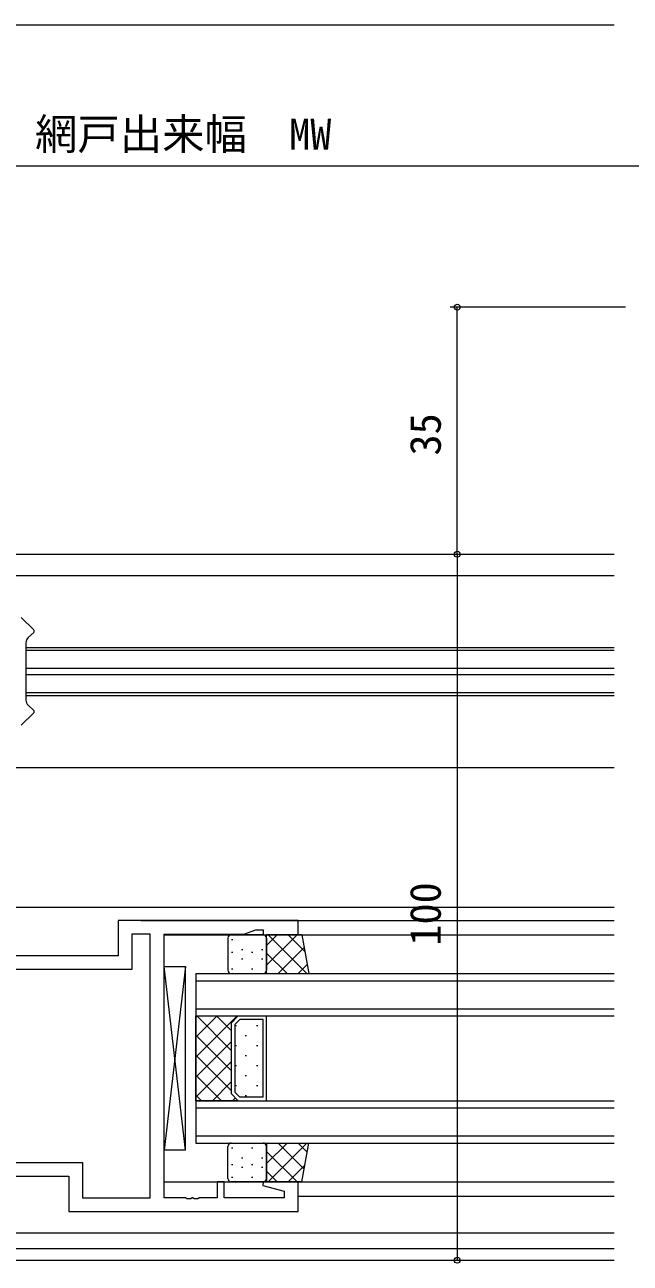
# Model space of a CAD drawing. Units: millimetres, scale not verified. Extents: x -567 to 567, y -403 to 403.
# Drawn here: x 62.8 to 148.6, y -148.9 to 26.5 of the extents above; entities that cross this region are included whole.
import ezdxf
from ezdxf.enums import TextEntityAlignment as Align

# ---------------------------------------------------------------- set-up
doc = ezdxf.new("R2010")
doc.units = ezdxf.units.MM
doc.header["$LTSCALE"] = 2
for name, color, linetype, lineweight in [('0-1_USER1', 2, 'Continuous', 9), ('0-2_YKK_ZWAK', 4, 'Continuous', 9), ('0-6_YKK_D', 7, 'Continuous', 9), ('0-7_YSS_K', 6, 'Continuous', 9)]:
    doc.layers.add(name, color=color, linetype=linetype, lineweight=lineweight)
doc.styles.add('ＭＳ ゴシック', font='')
doc.styles.get('ＭＳ ゴシック').set_extended_font_data('MS Gothic')

msp = doc.modelspace()

# ---------------------------------------------------------------- linework, layer by layer
at = {"layer": '0-1_USER1'}
for p, q in [((-40.403, 26.498), (146.347, 26.498)), ((26.297, -48.497), (146.347, -48.498)), ((30.597, -51.497), (146.347, -51.497)), ((62.997, -61.697), (146.347, -61.697)), ((62.997, -62.098), (146.347, -62.098)), ((62.997, -64.648), (146.347, -64.648)), ((62.997, -65.548), (146.347, -65.548)), ((62.997, -68.098), (146.347, -68.098)), ((62.997, -68.497), (146.347, -68.497)), ((30.597, -78.697), (146.347, -78.697)), ((30.597, -98.497), (146.347, -98.497)), ((79.297, -100.4), (146.347, -100.4)), ((82.704, -102.4), (146.347, -102.4)), ((87.097, -107.9), (87.097, -113.9)), ((87.097, -107.9), (146.347, -107.9)), ((87.097, -108.9), (146.347, -108.9)), ((87.097, -112.9), (146.347, -112.9)), ((87.097, -113.9), (87.097, -125.9)), ((87.097, -113.9), (146.347, -113.9)), ((87.097, -114.094), (87.291, -113.9)), ((87.097, -116.922), (90.119, -113.9)), ((87.097, -119.75), (92.947, -113.9)), ((92.097, -118.799), (87.198, -113.9)), ((92.097, -115.97), (90.027, -113.9)), ((92.976, -114.021), (92.855, -113.9)), ((97.097, -125.9), (97.097, -113.9)), ((92.632, -115.263), (92.832, -115.263)), ((95.662, -115.263), (95.862, -115.263)), ((92.097, -121.627), (87.097, -116.627)), ((94.047, -116.678), (94.247, -116.678)), ((87.097, -122.579), (92.097, -117.579)), ((92.632, -118.093), (92.832, -118.093)), ((95.662, -118.093), (95.862, -118.093)), ((92.097, -124.456), (87.097, -119.456)), ((87.097, -125.407), (92.097, -120.407)), ((92.632, -120.923), (92.832, -120.923)), ((94.047, -119.508), (94.247, -119.508)), ((95.662, -120.923), (95.862, -120.923)), ((90.713, -125.9), (87.097, -122.284)), ((94.047, -122.338), (94.247, -122.338)), ((89.433, -125.9), (92.097, -123.236)), ((92.632, -123.753), (92.832, -123.753)), ((95.662, -123.753), (95.862, -123.753)), ((87.884, -125.9), (87.097, -125.113)), ((87.097, -125.9), (87.097, -131.9)), ((87.097, -125.9), (87.097, -131.9)), ((87.097, -125.9), (146.347, -125.9)), ((92.261, -125.9), (92.679, -125.482)), ((94.047, -125.168), (94.247, -125.168)), ((87.097, -126.9), (146.347, -126.9)), ((87.097, -130.9), (146.347, -130.9)), ((87.097, -131.9), (146.347, -131.9)), ((82.596, -137.4), (146.347, -137.4)), ((101.596, -139.4), (146.347, -139.4)), ((41.097, -144.6), (146.347, -144.6)), ((146.347, -146.869), (41.597, -146.87)), ((41.3, -148.5), (146.347, -148.499))]:
    msp.add_line(p, q, dxfattribs=at)
for points in [[(87.097, -107.9), (87.097, -113.9), (93.097, -113.9), (92.097, -114.9), (92.097, -124.9), (93.097, -125.9), (87.097, -125.9), (87.097, -113.9)], [(96.597, -125.4), (96.597, -114.4), (93.304, -114.4), (92.597, -115.107), (92.597, -124.693)], [(96.597, -125.4), (93.304, -125.4), (92.597, -124.693)]]:
    msp.add_lwpolyline(points, dxfattribs=at)
at = {"layer": '0-2_YKK_ZWAK'}
for p, q in [((62.321, -57.471), (64.121, -59.221)), ((63.325, -60.302), (64.115, -59.585)), ((62.997, -61.043), (62.997, -69.157)), ((63.325, -69.898), (64.115, -70.615)), ((62.321, -72.729), (64.121, -70.979)), ((91.597, -102.9), (91.597, -107.4)), ((96.597, -102.4), (92.097, -102.4)), ((92.133, -103.051), (92.333, -103.051)), ((97.097, -107.9), (97.097, -102.4)), ((102.097, -102.4), (97.097, -102.4)), ((101.422, -102.4), (97.097, -106.725)), ((98.593, -102.4), (97.097, -103.896)), ((97.097, -102.9), (97.097, -107.4)), ((102.823, -107.9), (97.323, -102.4)), ((102.529, -104.778), (100.151, -102.4)), ((102.097, -102.4), (103.097, -107.9)), ((92.133, -104.879), (92.333, -104.879)), ((93.547, -104.465), (93.747, -104.465)), ((94.961, -104.879), (95.161, -104.879)), ((96.375, -104.465), (96.575, -104.465)), ((99.994, -107.9), (97.097, -105.003)), ((102.428, -104.222), (98.75, -107.9)), ((82.597, -106.9), (85.597, -106.9)), ((85.597, -106.9), (82.597, -132.9)), ((85.597, -132.9), (82.597, -106.9)), ((82.597, -132.9), (82.597, -106.9)), ((85.597, -132.9), (85.597, -106.9)), ((93.547, -105.793), (93.747, -105.793)), ((96.375, -105.793), (96.575, -105.793)), ((102.863, -106.615), (101.579, -107.9)), ((92.097, -107.9), (96.597, -107.9)), ((92.133, -107.207), (92.333, -107.207)), ((94.961, -107.207), (95.161, -107.207)), ((97.166, -107.9), (97.097, -107.831)), ((97.097, -107.9), (103.097, -107.9)), ((85.597, -132.9), (82.597, -132.9)), ((91.597, -136.9), (91.597, -132.4)), ((92.097, -131.9), (96.597, -131.9)), ((92.133, -132.593), (92.333, -132.593)), ((94.961, -132.593), (95.161, -132.593)), ((97.097, -131.9), (97.097, -137.4)), ((97.097, -131.9), (103.097, -131.9)), ((99.994, -131.9), (97.097, -134.797)), ((97.166, -131.9), (97.097, -131.969)), ((97.097, -136.9), (97.097, -132.4)), ((101.422, -137.4), (97.097, -133.075)), ((102.823, -131.9), (97.323, -137.4)), ((102.428, -135.578), (98.75, -131.9)), ((102.863, -133.185), (101.579, -131.9)), ((102.097, -137.4), (103.097, -131.9)), ((92.133, -134.921), (92.333, -134.921)), ((93.547, -134.007), (93.747, -134.007)), ((94.961, -134.921), (95.161, -134.921)), ((96.375, -134.007), (96.575, -134.007)), ((102.529, -135.022), (100.151, -137.4)), ((92.133, -136.75), (92.333, -136.75)), ((93.547, -135.335), (93.747, -135.335)), ((94.961, -136.75), (95.161, -136.75)), ((96.375, -135.335), (96.575, -135.335)), ((98.593, -137.4), (97.097, -135.904)), ((96.597, -137.4), (92.097, -137.4)), ((102.097, -137.4), (97.097, -137.4))]:
    msp.add_line(p, q, dxfattribs=at)
for centre, radius, start, end in [((63.947, -59.4), 0.25, 312.23153, 45.80693), ((63.997, -61.043), 1, 132.23153, 180), ((63.997, -69.157), 1, 180, 227.76847), ((63.947, -70.8), 0.25, 314.19307, 47.76847), ((92.097, -102.9), 0.5, 90, 180), ((96.597, -102.9), 0.5, 0, 90), ((92.097, -107.4), 0.5, 180, 270), ((96.597, -107.4), 0.5, 270, 0), ((92.097, -132.4), 0.5, 90, 180), ((96.597, -132.4), 0.5, 0, 90), ((92.097, -136.9), 0.5, 180, 270), ((96.597, -136.9), 0.5, 270, 0)]:
    msp.add_arc(centre, radius, start, end, dxfattribs=at)
at = {"layer": '0-6_YKK_D'}
for points in [[(82.596, -139.67), (82.596, -104.346), (82.596, -102.33), (93.865, -102.33), (95.596, -101.7), (96.596, -101.7), (96.596, -102.4), (101.596, -102.4), (101.596, -100.4), (76.096, -100.4), (76.096, -105.4), (56.096, -105.4), (56.096, -100.4), (30.096, -100.4)], [(80.596, -139.67), (80.596, -104.346), (80.596, -102.33), (78.026, -102.33), (78.026, -107.33), (54.166, -107.33), (54.166, -102.33), (42.096, -102.33), (42.096, -122.8)], [(41.096, -123.8), (31.026, -123.8), (31.026, -139.394), (34.181, -139.67), (47.166, -139.67), (47.166, -134.67), (71.026, -134.67), (71.026, -139.67), (80.596, -139.67)], [(49.096, -136.6), (69.096, -136.6), (69.096, -141.6), (101.596, -141.6), (101.596, -137.4), (96.636, -137.4), (96.567, -137.922), (99.596, -138.734), (99.596, -139.67), (91.096, -139.67), (91.096, -137.4), (90.096, -137.4), (90.096, -139.67), (87.555, -139.67), (87.371, -139.79), (86.821, -139.79), (86.638, -139.67), (86.555, -139.67), (86.371, -139.79), (85.821, -139.79), (85.638, -139.67), (82.596, -139.67)]]:
    msp.add_lwpolyline(points, dxfattribs=at)
at = {"layer": '0-7_YSS_K'}
for p, q in [((-23.403, 6.499), (193.597, 6.499)), ((147.923, -13.501), (123.101, -13.501)), ((124.101, -48.497), (124.101, -13.501)), ((124.101, -48.497), (124.101, -148.497))]:
    msp.add_line(p, q, dxfattribs=at)
for centre in [(124.101, -13.501), (124.101, -48.497), (124.101, -48.497), (124.101, -148.497)]:
    msp.add_circle(centre, 0.425, dxfattribs=at)

# ---------------------------------------------------------------- texts
at = {"layer": '0-7_YSS_K', "style": 'ＭＳ ゴシック'}
msp.add_text('網戸出来幅\u3000MW', height=4.399, dxfattribs=at).set_placement((64.297, 7.499), align=Align.BOTTOM_LEFT)
for s, p in [('35', (123.101, -34.519)), ('100', (123.101, -103.937))]:
    msp.add_text(s, height=4.399, rotation=90, dxfattribs=at).set_placement(p, align=Align.BOTTOM_LEFT)

doc.saveas('drawing.dxf')
